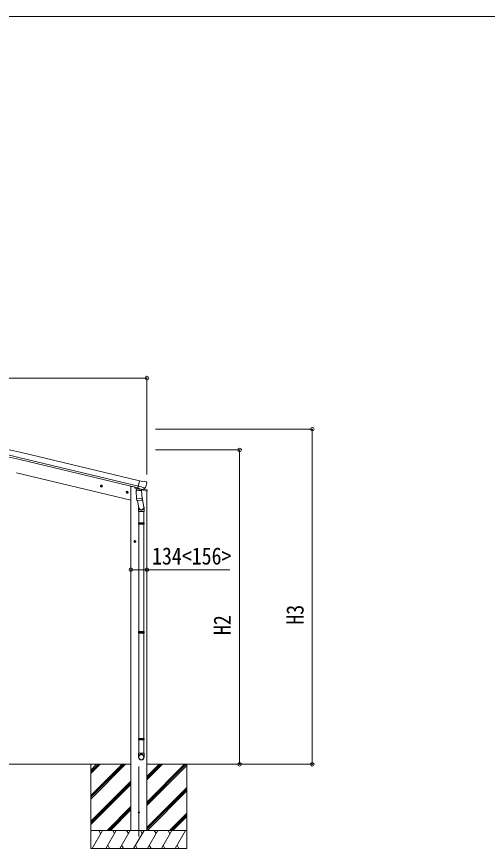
# Model space of a CAD drawing. Units: millimetres at full size, sheet at 1:30; details may follow other scales. Extents: x -8385 to 8479, y -5853 to 5787.
# Drawn here: x -1876 to 2043, y -1141 to 5787 of the extents above; entities that cross this region are included whole.
import ezdxf
from ezdxf.enums import TextEntityAlignment as Align

# ---------------------------------------------------------------- set-up
doc = ezdxf.new("R2010")
doc.units = ezdxf.units.MM
doc.header["$LTSCALE"] = 30
doc.header["$PDMODE"] = 32
doc.header["$PDSIZE"] = 30
for name, color, linetype, lineweight in [('0-0_0', 7, 'Continuous', 9), ('0-1_本体', 4, 'Continuous', 9), ('0-2_部品', 7, 'Continuous', 9), ('0-8_PARTS2', 2, 'Continuous', 9), ('0-A_寸法', 6, 'Continuous', 9), ('F-0_240', 7, 'Continuous', 9)]:
    doc.layers.add(name, color=color, linetype=linetype, lineweight=lineweight)
doc.styles.add('ＭＳ ゴシック', font='')
doc.styles.get('ＭＳ ゴシック').set_extended_font_data('MS Gothic')

msp = doc.modelspace()

# ---------------------------------------------------------------- linework, layer by layer
at = {"layer": '0-0_0'}
for p, q in [((-6048.48, -441.03), (-925.66, -441.03)), ((-1258.66, -441.03), (-1258.66, -1141.03)), ((-1258.66, -701.76), (-997.93, -441.03)), ((-1258.66, -715.9), (-983.79, -441.03)), ((-1258.66, -730.04), (-969.64, -441.03)), ((-1258.66, -517.91), (-1181.78, -441.03)), ((-1258.66, -503.77), (-1195.92, -441.03)), ((-1258.66, -489.63), (-1210.06, -441.03)), ((-791.66, -441.03), (-370.5, -441.03)), ((-791.66, -755.26), (-477.43, -441.03)), ((-791.66, -769.4), (-463.29, -441.03)), ((-791.66, -571.41), (-661.28, -441.03)), ((-791.66, -557.27), (-675.42, -441.03)), ((-791.66, -543.13), (-689.56, -441.03)), ((-791.66, -783.54), (-458.66, -450.55)), ((-458.66, -441.03), (-458.66, -1141.03)), ((-1258.66, -913.89), (-925.66, -580.89)), ((-1258.66, -928.03), (-925.66, -595.03)), ((-1258.66, -942.18), (-925.66, -609.18)), ((-791.66, -967.39), (-458.66, -634.39)), ((-791.66, -981.53), (-458.66, -648.53)), ((-787.01, -991.03), (-458.66, -662.68)), ((-1123.67, -991.03), (-925.66, -793.02)), ((-1109.52, -991.03), (-925.66, -807.17)), ((-1095.38, -991.03), (-925.66, -821.31)), ((-603.17, -991.03), (-458.66, -846.52)), ((-589.02, -991.03), (-458.66, -860.67)), ((-574.88, -991.03), (-458.66, -874.81)), ((-458.66, -991.03), (-1258.66, -991.03)), ((-1248.37, -1141.03), (-1161.77, -991.03)), ((-1176.77, -1017.01), (-1191.77, -991.03)), ((-1132.9, -1141.03), (-1046.3, -991.03)), ((-1061.3, -1017.01), (-1076.3, -991.03)), ((-1017.43, -1141.03), (-930.83, -991.03)), ((-945.83, -1017.01), (-960.83, -991.03)), ((-925.66, -991.03), (-791.66, -991.03)), ((-901.96, -1141.03), (-815.36, -991.03)), ((-830.36, -1017.01), (-845.36, -991.03)), ((-786.49, -1141.03), (-699.89, -991.03)), ((-714.89, -1017.01), (-729.89, -991.03)), ((-671.02, -1141.03), (-584.42, -991.03)), ((-614.42, -991.03), (-599.42, -1017.01)), ((-555.55, -1141.03), (-468.95, -991.03)), ((-1258.66, -1141.03), (-458.66, -1141.03)), ((-1117.9, -1115.05), (-1102.9, -1141.03)), ((-1002.43, -1115.05), (-987.43, -1141.03)), ((-886.96, -1115.05), (-871.96, -1141.03)), ((-771.49, -1115.05), (-756.49, -1141.03)), ((-656.02, -1115.05), (-641.02, -1141.03)), ((-540.55, -1115.05), (-525.55, -1141.03))]:
    msp.add_line(p, q, dxfattribs=at)
at = {"layer": '0-1_本体'}
for p, q in [((-1835.71, 2155.34), (-852.46, 1919.29)), ((-1849.72, 2097), (-866.47, 1860.95)), ((-1845.79, 2113.37), (-862.54, 1877.31)), ((-925.26, 1758.85), (-1876.09, 1987.12)), ((-925.26, 1871.97), (-912.38, 1871.97)), ((-925.26, 1871.97), (-925.26, -991.03)), ((-791.26, 1835.69), (-791.26, -991.03))]:
    msp.add_line(p, q, dxfattribs=at)
for radius in [7073, 7029.83, 7013]:
    msp.add_arc((-3486.87, -4722.23), radius, 76.5, 103.5, dxfattribs=at)
at = {"layer": '0-2_部品'}
for p, q in [((-1179.74, 1879.07), (-1160.29, 1874.4)), ((-1172.15, 1883.93), (-1177.31, 1878.49)), ((-1172.35, 1867.01), (-1167.68, 1886.46)), ((-1164.85, 1882.18), (-1172.15, 1883.93)), ((-1167.88, 1869.54), (-1162.72, 1874.98)), ((-1162.72, 1874.98), (-1164.85, 1882.18)), ((-804.87, 1863.01), (-862.38, 1876.82)), ((-825.87, 1914.63), (-851.8, 1920.86)), ((-825.87, 1914.63), (-812.61, 1917.33)), ((-798.13, 1914.14), (-811.31, 1917.31)), ((-795.03, 1911.89), (-791.18, 1905.6)), ((-790.82, 1903.32), (-791.09, 1902.17)), ((-965.82, 1827.71), (-946.37, 1823.04)), ((-958.22, 1832.57), (-963.39, 1827.13)), ((-958.43, 1815.65), (-953.76, 1835.1)), ((-950.93, 1830.82), (-958.22, 1832.57)), ((-953.96, 1818.18), (-948.79, 1823.62)), ((-948.79, 1823.62), (-950.93, 1830.82)), ((-893.34, 1867.4), (-893.34, 1864.14)), ((-871.28, 1854.9), (-889.51, 1859.28)), ((-881.94, 1837.46), (-836.26, 1840.65)), ((-877.27, 1770.62), (-881.94, 1837.46)), ((-867.53, 1859.22), (-880.84, 1843.91)), ((-880.84, 1843.91), (-880.4, 1837.56)), ((-866.58, 1859.29), (-867.53, 1859.22)), ((-863.5, 1856.82), (-865.03, 1857.18)), ((-826.8, 1848.01), (-863.5, 1856.82)), ((-857.55, 1854.99), (-856.53, 1840.39)), ((-829.34, 1846), (-855.15, 1839.56)), ((-838.03, 1843.83), (-837.8, 1840.54)), ((-836.26, 1840.65), (-831.58, 1773.81)), ((-824.43, 1847.53), (-831.95, 1849.34)), ((-788.79, 1835.1), (-831.72, 1845.4)), ((-828.63, 1847.78), (-828.58, 1847.04)), ((-825.27, 1847.64), (-826.8, 1848.01)), ((-821.72, 1848.1), (-805.34, 1862.59)), ((-818.02, 1851.37), (-791.09, 1844.91)), ((-788.79, 1841.99), (-788.79, 1835.1)), ((-877.27, 1770.62), (-831.58, 1773.81)), ((-877.26, 1770.62), (-876.37, 1757.92)), ((-832.57, 1759.21), (-874.26, 1756.29)), ((-868.84, 1756.67), (-858.1, 1693.09)), ((-833.31, 1798.58), (-817.4, 1702.41)), ((-830.72, 1761.35), (-831.6, 1773.81)), ((-831.12, 1759.99), (-831.12, 1759.99)), ((-861.25, 1699.9), (-861.25, 1665.25)), ((-861.25, 1665.25), (-815.25, 1665.25)), ((-859.25, 1665.25), (-859.25, 1571.25)), ((-817.25, 1665.25), (-817.25, 1571.25)), ((-815.25, 1665.25), (-815.25, 1699.6)), ((-861.25, 1569.25), (-860.25, 1571.25)), ((-861.25, 1569.25), (-815.25, 1569.25)), ((-861.25, 1569.25), (-861.25, 1561.25)), ((-861.25, 1561.25), (-815.25, 1561.25)), ((-861.25, 1561.25), (-860.25, 1559.25)), ((-860.25, 1571.25), (-816.25, 1571.25)), ((-860.25, 1559.25), (-816.25, 1559.25)), ((-859.25, 1559.25), (-859.25, 664.91)), ((-817.25, 1559.25), (-817.25, 664.91)), ((-815.25, 1569.25), (-816.25, 1571.25)), ((-901.46, 1415.38), (-881.46, 1415.38)), ((-895.21, 1421.88), (-898.96, 1415.38)), ((-887.71, 1421.88), (-895.21, 1421.88)), ((-891.46, 1405.38), (-891.46, 1425.38)), ((-883.95, 1415.38), (-887.71, 1421.88)), ((-887.71, 1408.88), (-883.95, 1415.38)), ((-861.25, 662.91), (-860.25, 664.91)), ((-861.25, 662.91), (-815.25, 662.91)), ((-861.25, 662.91), (-861.25, 654.91)), ((-861.25, 654.91), (-815.25, 654.91)), ((-861.25, 654.91), (-860.25, 652.91)), ((-860.25, 664.91), (-816.25, 664.91)), ((-860.25, 652.91), (-816.25, 652.91)), ((-859.25, 652.91), (-859.25, -225.13)), ((-817.25, 652.91), (-817.25, -225.13)), ((-815.25, 662.91), (-816.25, 664.91)), ((-861.25, -227.13), (-860.25, -225.13)), ((-861.25, -227.13), (-815.25, -227.13)), ((-861.25, -227.13), (-861.25, -235.13)), ((-861.25, -235.13), (-815.25, -235.13)), ((-861.25, -235.13), (-860.25, -237.13)), ((-860.25, -225.13), (-816.25, -225.13)), ((-860.25, -237.13), (-816.25, -237.13)), ((-859.25, -237.13), (-859.25, -347.13)), ((-817.25, -237.13), (-817.25, -347.13)), ((-815.25, -227.13), (-816.25, -225.13)), ((-861.25, -381.27), (-861.25, -347.13)), ((-861.25, -347.13), (-815.25, -347.13)), ((-815.25, -381.27), (-815.25, -347.13))]:
    msp.add_line(p, q, dxfattribs=at)
for points in [[(-1177.31, 1878.49), (-1175.18, 1871.29), (-1167.88, 1869.54)], [(-857.23, 1855.41), (-866.96, 1857.74), (-851.8, 1920.86)], [(-963.39, 1827.13), (-961.26, 1819.93), (-953.96, 1818.18)], [(-857.23, 1855.41), (-857, 1855.26), (-832.23, 1849.31), (-831.95, 1849.34)], [(-804.6, 1863.59), (-805.18, 1862.74), (-805.34, 1862.59)], [(-815.25, 1569.25), (-815.25, 1561.25), (-816.25, 1559.25)], [(-898.96, 1415.38), (-895.21, 1408.88), (-887.71, 1408.88)], [(-815.25, 662.91), (-815.25, 654.91), (-816.25, 652.91)], [(-815.25, -227.13), (-815.25, -235.13), (-816.25, -237.13)]]:
    msp.add_lwpolyline(points, dxfattribs=at)
for centre, radius in [((-1170.01, 1876.73), 8.5), ((-1170.01, 1876.73), 7.7), ((-1170.01, 1876.73), 6.5), ((-956.09, 1825.37), 8.5), ((-956.09, 1825.37), 7.7), ((-956.09, 1825.37), 6.5), ((-891.46, 1415.38), 8.5), ((-891.46, 1415.38), 7.7), ((-891.46, 1415.38), 6.5)]:
    msp.add_circle(centre, radius, dxfattribs=at)
at = {"layer": '0-2_部品', "color": 4}
msp.add_circle((-858.26, -841.03), 5, dxfattribs=at)
at = {"layer": '0-2_部品'}
for centre, radius, start, end in [((-812.01, 1914.39), 3, 76.5, 101.5), ((-987.9, 1949.42), 202.4, 334.90875, 346.5), ((-799.3, 1909.28), 5, 31.5, 76.5), ((-888.34, 1864.14), 5, 180, 256.5), ((-864.91, 1857.67), 0.5, 221.23754, 256.5), ((-858.15, 1854.91), 0.604, 7.79405, 79.40158), ((-855.51, 1840.53), 1.03, 188.03431, 289.96103), ((-829.58, 1846.97), 1, 284, 4), ((-828.14, 1847.81), 0.5, 76.5, 184), ((-825.15, 1848.12), 0.5, 256.5, 291.76246), ((-791.79, 1841.99), 3, 0, 76.5), ((-874.4, 1758.29), 2, 190.53157, 274), ((-832.71, 1761.2), 2, 274, 322.59038), ((-832.66, 1761.17), 1.95, 322.52234, 4.95983), ((-845.25, 1699.6), 30, 0, 2.54858)]:
    msp.add_arc(centre, radius, start, end, dxfattribs=at)
for centre, major_axis, ratio, start_param, end_param in [((-793.73, 1904.03), (1.57, -2.57), 0.99628, 0.7835347, 1.5707963), ((-823.73, 1850.46), (0.73, -2.92), 0.997631, 5.8041905, 5.8929484), ((-823.76, 1850.58), (-2.63, 3.16), 0.650902, 2.1145521, 2.1873627), ((-823.71, 1850.36), (0.73, -2.92), 0.997631, 5.965759, 6.7621801), ((-838.25, 1699.9), (-23, 0), 0.996195, 6.0000678, 10.0103449), ((-838.25, 1699.9), (-21, 0), 0.996195, 0.3319459, 3.3482706), ((-838.25, -379.53), (23, 0), 0.996195, 6.2831853, 9.424778), ((-838.25, -381.27), (23, 0), 0.996195, 6.2831853, 9.424778), ((-838.25, -381.27), (0, -23.43), 0.981806, 4.712389, 7.8539816)]:
    msp.add_ellipse(centre, major_axis=major_axis, ratio=ratio, start_param=start_param, end_param=end_param, dxfattribs=at)
msp.add_ellipse((-838.25, -381.27), major_axis=(-21, 0), ratio=0.996195, dxfattribs=at)
at = {"layer": '0-8_PARTS2'}
msp.add_line((-858.26, -1041.97), (-858.26, -458.02), dxfattribs=at)
at = {"layer": '0-A_寸法'}
for p, q in [((-6182.78, 2776.5), (-790.76, 2776.5)), ((-790.76, 2776.5), (-790.76, 1974.16)), ((585.82, 2350.77), (-720.61, 2350.77)), ((585.82, -441.03), (585.82, 2350.77)), ((-20.16, 2177.77), (-720.61, 2177.77)), ((-20.16, -441.03), (-20.16, 2177.77)), ((-791.26, 1180.22), (-925.26, 1180.22)), ((-101.56, 1180.22), (-791.26, 1180.22)), ((-20.16, -441.03), (-414.4, -441.03)), ((585.82, -441.03), (-20.16, -441.03))]:
    msp.add_line(p, q, dxfattribs=at)
for p in [(-790.76, 2776.5), (585.82, 2350.77), (-20.16, 2177.77), (-925.26, 1180.22), (-791.26, 1180.22), (-20.16, -441.03), (585.82, -441.03)]:
    msp.add_point(p, dxfattribs=at)
at = {"layer": 'F-0_240', "color": 5}
msp.add_line((-8385.45, 5787.34), (8054.55, 5787.34), dxfattribs=at)

# ---------------------------------------------------------------- texts
at = {"layer": '0-A_寸法', "color": 7, "style": 'ＭＳ ゴシック', "width": 0.85}
msp.add_text('134<156>', height=143, dxfattribs=at).set_placement((-748.86, 1180.22), align=Align.BOTTOM_LEFT)
for s, p in [('H3', (555.82, 722.37)), ('H2', (-50.16, 635.87))]:
    msp.add_text(s, height=143, rotation=90, dxfattribs=at).set_placement(p, align=Align.BOTTOM_LEFT)

doc.saveas('drawing.dxf')
